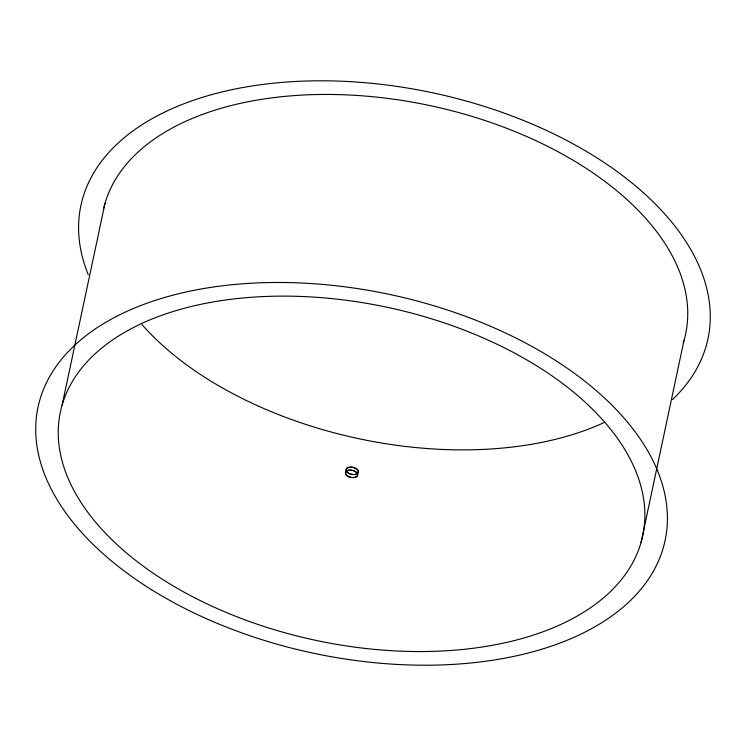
<?xml version="1.0" encoding="UTF-8"?>
<svg xmlns="http://www.w3.org/2000/svg" width="746" height="746" viewBox="0 0 746 746"><rect width="100%" height="100%" fill="white"/><g stroke="black" fill="none" stroke-linecap="round" stroke-linejoin="round"><path stroke-width="1.12" d="M62.086 405.199L104.953 203.518M641.047 542.482A297.673 170.312 12 0 0 247.765 297.551A297.673 170.312 12 0 0 165.882 581.479A297.673 170.312 12 0 0 641.047 542.482L683.914 340.801M88.252 274.715A320.538 183.395 12 0 1 433.23 92.924A320.538 183.395 12 0 1 672.472 399.632M103.797 207.91A297.673 170.312 12 0 1 439.73 107.769A297.673 170.312 12 0 1 683.28 342.927M603.803 422.712A297.673 170.312 12 0 1 142.066 324.687M346.853 475.556A6.313 3.609 12 0 0 357.437 475.873A6.313 3.609 12 0 0 350.415 470.073A6.313 3.609 12 0 0 346.853 475.556A6.238 3.571 12 0 0 357.362 475.855A6.238 3.571 12 0 0 350.433 470.12A6.238 3.571 12 0 0 346.909 475.538M347.487 472.572A6.313 3.609 12 0 0 358.071 472.889A6.313 3.609 12 0 0 351.049 467.089A6.313 3.609 12 0 0 347.487 472.572M347.543 472.554A6.238 3.571 12 0 0 357.996 472.861A6.238 3.571 12 0 0 351.068 467.136A6.238 3.571 12 0 0 347.543 472.554M151.624 589.75A320.538 183.395 12 0 0 663.278 547.75A320.538 183.395 12 0 0 239.792 284.012A320.538 183.395 12 0 0 151.624 589.75"/></g></svg>
